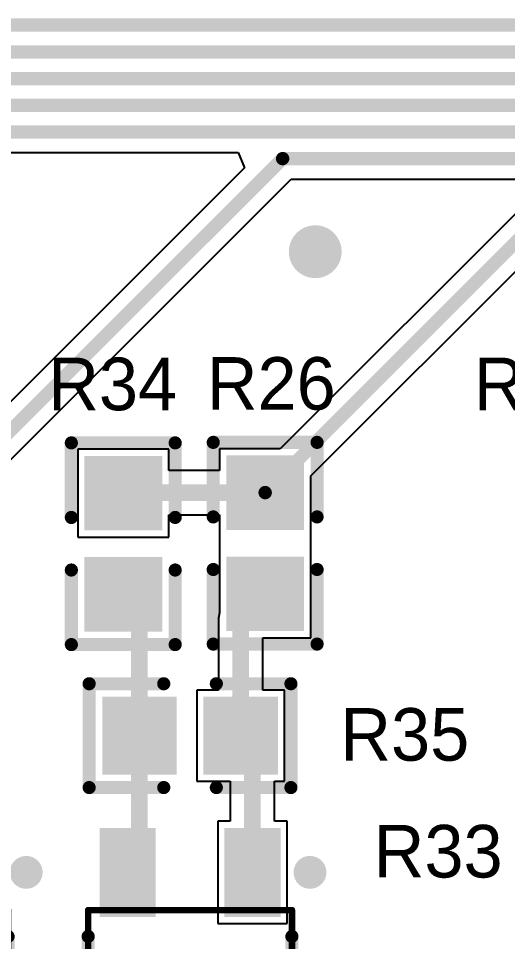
# Model space of a CAD drawing. Extents: x 32 to 132, y 19 to 123.
# Drawn here: x 55.17 to 62.62, y 88.05 to 102.1 of the extents above; entities that cross this region are included whole.
import ezdxf

# ---------------------------------------------------------------- set-up
doc = ezdxf.new("R2010")
doc.units = 0
doc.layers.get('0').update_dxf_attribs({"linetype": 'CONTINUOUS'})
for name, color, linetype in [('BOTTOMLAYER', 5, 'CONTINUOUS'), ('BOTTOMSOLDER', 6, 'CONTINUOUS'), ('MECHANICAL13', 56, 'CONTINUOUS'), ('MULTILAYER', 9, 'CONTINUOUS'), ('TOPLAYER', 1, 'CONTINUOUS'), ('TOPOVERLAY', 2, 'CONTINUOUS'), ('TOPPASTE', 8, 'CONTINUOUS'), ('TOPSOLDER', 216, 'CONTINUOUS'), ('VIAHOLELAYER', 16, 'CONTINUOUS')]:
    doc.layers.add(name, color=color, linetype=linetype)

# ---------------------------------------------------------------- blocks, each defined once
blk = doc.blocks.new('SOT_23_3L_70')
at = {"layer": 'MECHANICAL13', "const_width": 0.1}
for points in [[(-0.9, 1.55), (-0.9, -1.55)], [(-0.9, 1.55), (0.9, 1.55)], [(0.9, 1.55), (0.9, -1.55)], [(-0.9, -1.55), (0.9, -1.55)]]:
    blk.add_lwpolyline(points, dxfattribs=at)
at = {"layer": 'MECHANICAL13', "const_width": 0.05}
for points in [[(-0.925, 1.55, 1), (-0.875, 1.55, 1)], [(-0.925, 1.55, 1), (-0.875, 1.55, 1)], [(0.875, 1.55, 1), (0.925, 1.55, 1)], [(0.875, 1.55, 1), (0.925, 1.55, 1)], [(-0.925, -1.55, 1), (-0.875, -1.55, 1)], [(-0.925, -1.55, 1), (-0.875, -1.55, 1)], [(0.875, -1.55, 1), (0.925, -1.55, 1)], [(0.875, -1.55, 1), (0.925, -1.55, 1)]]:
    blk.add_lwpolyline(points, format="xyb", close=True, dxfattribs=at)
at = {"layer": 'TOPLAYER'}
for points in [[(0.9, 1.275), (0.9, 0.625), (2.05, 1.275), (2.05, 0.625)], [(-2.05, 0.325), (-2.05, -0.325), (-0.9, 0.325), (-0.9, -0.325)], [(0.9, -0.625), (0.9, -1.275), (2.05, -0.625), (2.05, -1.275)]]:
    blk.add_solid(points, dxfattribs=at)
at = {"layer": 'TOPOVERLAY', "const_width": 0.2}
for points in [[(-0.9, 1.55), (0.5, 1.55)], [(-0.9, 1.55), (-0.9, 0.725)], [(-0.9, -0.725), (-0.9, -1.55)], [(-0.9, -1.55), (0.5, -1.55)]]:
    blk.add_lwpolyline(points, dxfattribs=at)
at = {"layer": 'TOPOVERLAY'}
for points, const_width in [([(-0.95, 1.55, 1), (-0.85, 1.55, 1)], 0.1), ([(-0.95, 1.55, 1), (-0.85, 1.55, 1)], 0.1), ([(0.45, 1.55, 1), (0.55, 1.55, 1)], 0.1), ([(-0.95, 0.725, 1), (-0.85, 0.725, 1)], 0.1), ([(-0.95, -0.725, 1), (-0.85, -0.725, 1)], 0.1), ([(-0.95, -1.55, 1), (-0.85, -1.55, 1)], 0.1), ([(-0.95, -1.55, 1), (-0.85, -1.55, 1)], 0.1), ([(0.45, -1.55, 1), (0.55, -1.55, 1)], 0.1), ([(1.6, -1.825, 1), (1.35, -1.825, 1)], 0.25), ([(1.288, -1.825, 1), (1.412, -1.825, 1)], 0.125), ([(1.538, -1.825, 1), (1.663, -1.825, 1)], 0.125)]:
    blk.add_lwpolyline(points, format="xyb", close=True, dxfattribs=dict(at, const_width=const_width))
at = {"layer": 'TOPPASTE'}
for points in [[(0.9, 1.275), (0.9, 0.625), (2.05, 1.275), (2.05, 0.625)], [(-2.05, 0.325), (-2.05, -0.325), (-0.9, 0.325), (-0.9, -0.325)], [(0.9, -0.625), (0.9, -1.275), (2.05, -0.625), (2.05, -1.275)]]:
    blk.add_solid(points, dxfattribs=at)
at = {"layer": 'TOPSOLDER'}
for points in [[(0.798, 1.377), (0.798, 0.523), (2.152, 1.377), (2.152, 0.523)], [(-2.152, 0.427), (-2.152, -0.427), (-0.798, 0.427), (-0.798, -0.427)], [(0.798, -0.523), (0.798, -1.377), (2.152, -0.523), (2.152, -1.377)]]:
    blk.add_solid(points, dxfattribs=at)
blk = doc.blocks.new('SOT_23_3L_72')
at = {"layer": 'MECHANICAL13', "const_width": 0.1}
for points in [[(-0.9, 1.55), (-0.9, -1.55)], [(-0.9, 1.55), (0.9, 1.55)], [(0.9, 1.55), (0.9, -1.55)], [(-0.9, -1.55), (0.9, -1.55)]]:
    blk.add_lwpolyline(points, dxfattribs=at)
at = {"layer": 'MECHANICAL13', "const_width": 0.05}
for points in [[(-0.925, 1.55, 1), (-0.875, 1.55, 1)], [(-0.925, 1.55, 1), (-0.875, 1.55, 1)], [(0.875, 1.55, 1), (0.925, 1.55, 1)], [(0.875, 1.55, 1), (0.925, 1.55, 1)], [(-0.925, -1.55, 1), (-0.875, -1.55, 1)], [(-0.925, -1.55, 1), (-0.875, -1.55, 1)], [(0.875, -1.55, 1), (0.925, -1.55, 1)], [(0.875, -1.55, 1), (0.925, -1.55, 1)]]:
    blk.add_lwpolyline(points, format="xyb", close=True, dxfattribs=at)
at = {"layer": 'TOPLAYER'}
for points in [[(0.9, 1.275), (0.9, 0.625), (2.05, 1.275), (2.05, 0.625)], [(-2.05, 0.325), (-2.05, -0.325), (-0.9, 0.325), (-0.9, -0.325)], [(0.9, -0.625), (0.9, -1.275), (2.05, -0.625), (2.05, -1.275)]]:
    blk.add_solid(points, dxfattribs=at)
at = {"layer": 'TOPOVERLAY', "const_width": 0.2}
for points in [[(-0.9, 1.55), (0.5, 1.55)], [(-0.9, 1.55), (-0.9, 0.725)], [(-0.9, -0.725), (-0.9, -1.55)], [(-0.9, -1.55), (0.5, -1.55)]]:
    blk.add_lwpolyline(points, dxfattribs=at)
at = {"layer": 'TOPOVERLAY'}
for points, const_width in [([(-0.95, 1.55, 1), (-0.85, 1.55, 1)], 0.1), ([(-0.95, 1.55, 1), (-0.85, 1.55, 1)], 0.1), ([(0.45, 1.55, 1), (0.55, 1.55, 1)], 0.1), ([(-0.95, 0.725, 1), (-0.85, 0.725, 1)], 0.1), ([(-0.95, -0.725, 1), (-0.85, -0.725, 1)], 0.1), ([(-0.95, -1.55, 1), (-0.85, -1.55, 1)], 0.1), ([(-0.95, -1.55, 1), (-0.85, -1.55, 1)], 0.1), ([(0.45, -1.55, 1), (0.55, -1.55, 1)], 0.1), ([(1.6, -1.825, 1), (1.35, -1.825, 1)], 0.25), ([(1.288, -1.825, 1), (1.412, -1.825, 1)], 0.125), ([(1.538, -1.825, 1), (1.663, -1.825, 1)], 0.125)]:
    blk.add_lwpolyline(points, format="xyb", close=True, dxfattribs=dict(at, const_width=const_width))
at = {"layer": 'TOPPASTE'}
for points in [[(0.9, 1.275), (0.9, 0.625), (2.05, 1.275), (2.05, 0.625)], [(-2.05, 0.325), (-2.05, -0.325), (-0.9, 0.325), (-0.9, -0.325)], [(0.9, -0.625), (0.9, -1.275), (2.05, -0.625), (2.05, -1.275)]]:
    blk.add_solid(points, dxfattribs=at)
at = {"layer": 'TOPSOLDER'}
for points in [[(0.798, 1.377), (0.798, 0.523), (2.152, 1.377), (2.152, 0.523)], [(-2.152, 0.427), (-2.152, -0.427), (-0.798, 0.427), (-0.798, -0.427)], [(0.798, -0.523), (0.798, -1.377), (2.152, -0.523), (2.152, -1.377)]]:
    blk.add_solid(points, dxfattribs=at)
blk = doc.blocks.new('0603_R_95')
at = {"layer": 'TOPLAYER'}
for points in [[(-1.235, -0.49), (-0.305, -0.49), (-1.235, 0.49), (-0.305, 0.49)], [(0.305, -0.49), (1.235, -0.49), (0.305, 0.49), (1.235, 0.49)]]:
    blk.add_solid(points, dxfattribs=at)
at = {"layer": 'TOPOVERLAY', "const_width": 0.2}
for points in [[(-1.535, -0.79), (-1.535, 0.79)], [(-0.4, 0.79), (-1.535, 0.79)], [(1.535, 0.79), (0.4, 0.79)], [(1.535, -0.79), (1.535, 0.79)], [(-0.4, -0.79), (-1.535, -0.79)], [(1.535, -0.79), (0.4, -0.79)]]:
    blk.add_lwpolyline(points, dxfattribs=at)
at = {"layer": 'TOPOVERLAY', "const_width": 0.1}
for points in [[(-1.585, 0.79, 1), (-1.485, 0.79, 1)], [(-1.585, 0.79, 1), (-1.485, 0.79, 1)], [(-0.45, 0.79, 1), (-0.35, 0.79, 1)], [(0.35, 0.79, 1), (0.45, 0.79, 1)], [(1.485, 0.79, 1), (1.585, 0.79, 1)], [(1.485, 0.79, 1), (1.585, 0.79, 1)], [(-1.585, -0.79, 1), (-1.485, -0.79, 1)], [(-1.585, -0.79, 1), (-1.485, -0.79, 1)], [(-0.45, -0.79, 1), (-0.35, -0.79, 1)], [(0.35, -0.79, 1), (0.45, -0.79, 1)], [(1.485, -0.79, 1), (1.585, -0.79, 1)], [(1.485, -0.79, 1), (1.585, -0.79, 1)]]:
    blk.add_lwpolyline(points, format="xyb", close=True, dxfattribs=at)
at = {"layer": 'TOPPASTE'}
for points in [[(-1.235, -0.49), (-0.305, -0.49), (-1.235, 0.49), (-0.305, 0.49)], [(0.305, -0.49), (1.235, -0.49), (0.305, 0.49), (1.235, 0.49)]]:
    blk.add_solid(points, dxfattribs=at)
at = {"layer": 'TOPSOLDER'}
for points in [[(-1.337, -0.592), (-0.203, -0.592), (-1.337, 0.592), (-0.203, 0.592)], [(0.203, -0.592), (1.337, -0.592), (0.203, 0.592), (1.337, 0.592)]]:
    blk.add_solid(points, dxfattribs=at)
blk = doc.blocks.new('0603_R_103')
at = {"layer": 'TOPLAYER'}
for points in [[(-1.235, -0.49), (-0.305, -0.49), (-1.235, 0.49), (-0.305, 0.49)], [(0.305, -0.49), (1.235, -0.49), (0.305, 0.49), (1.235, 0.49)]]:
    blk.add_solid(points, dxfattribs=at)
at = {"layer": 'TOPOVERLAY', "const_width": 0.2}
for points in [[(-1.535, 0.79), (-1.535, -0.79)], [(-1.535, 0.79), (-0.4, 0.79)], [(0.4, 0.79), (1.535, 0.79)], [(1.535, 0.79), (1.535, -0.79)], [(-1.535, -0.79), (-0.4, -0.79)], [(0.4, -0.79), (1.535, -0.79)]]:
    blk.add_lwpolyline(points, dxfattribs=at)
at = {"layer": 'TOPOVERLAY', "const_width": 0.1}
for points in [[(-1.585, 0.79, 1), (-1.485, 0.79, 1)], [(-1.585, 0.79, 1), (-1.485, 0.79, 1)], [(-0.45, 0.79, 1), (-0.35, 0.79, 1)], [(0.35, 0.79, 1), (0.45, 0.79, 1)], [(1.485, 0.79, 1), (1.585, 0.79, 1)], [(1.485, 0.79, 1), (1.585, 0.79, 1)], [(-1.585, -0.79, 1), (-1.485, -0.79, 1)], [(-1.585, -0.79, 1), (-1.485, -0.79, 1)], [(-0.45, -0.79, 1), (-0.35, -0.79, 1)], [(0.35, -0.79, 1), (0.45, -0.79, 1)], [(1.485, -0.79, 1), (1.585, -0.79, 1)], [(1.485, -0.79, 1), (1.585, -0.79, 1)]]:
    blk.add_lwpolyline(points, format="xyb", close=True, dxfattribs=at)
at = {"layer": 'TOPPASTE'}
for points in [[(-1.235, -0.49), (-0.305, -0.49), (-1.235, 0.49), (-0.305, 0.49)], [(0.305, -0.49), (1.235, -0.49), (0.305, 0.49), (1.235, 0.49)]]:
    blk.add_solid(points, dxfattribs=at)
at = {"layer": 'TOPSOLDER'}
for points in [[(-1.337, -0.592), (-0.203, -0.592), (-1.337, 0.592), (-0.203, 0.592)], [(0.203, -0.592), (1.337, -0.592), (0.203, 0.592), (1.337, 0.592)]]:
    blk.add_solid(points, dxfattribs=at)
blk = doc.blocks.new('0603_R_104')
at = {"layer": 'TOPLAYER'}
for points in [[(-1.235, -0.49), (-0.305, -0.49), (-1.235, 0.49), (-0.305, 0.49)], [(0.305, -0.49), (1.235, -0.49), (0.305, 0.49), (1.235, 0.49)]]:
    blk.add_solid(points, dxfattribs=at)
at = {"layer": 'TOPOVERLAY', "const_width": 0.2}
for points in [[(-1.535, -0.79), (-1.535, 0.79)], [(-1.535, 0.79), (-0.4, 0.79)], [(0.4, 0.79), (1.535, 0.79)], [(1.535, -0.79), (1.535, 0.79)], [(-1.535, -0.79), (-0.4, -0.79)], [(0.4, -0.79), (1.535, -0.79)]]:
    blk.add_lwpolyline(points, dxfattribs=at)
at = {"layer": 'TOPOVERLAY', "const_width": 0.1}
for points in [[(-1.585, 0.79, 1), (-1.485, 0.79, 1)], [(-1.585, 0.79, 1), (-1.485, 0.79, 1)], [(-0.45, 0.79, 1), (-0.35, 0.79, 1)], [(0.35, 0.79, 1), (0.45, 0.79, 1)], [(1.485, 0.79, 1), (1.585, 0.79, 1)], [(1.485, 0.79, 1), (1.585, 0.79, 1)], [(-1.585, -0.79, 1), (-1.485, -0.79, 1)], [(-1.585, -0.79, 1), (-1.485, -0.79, 1)], [(-0.45, -0.79, 1), (-0.35, -0.79, 1)], [(0.35, -0.79, 1), (0.45, -0.79, 1)], [(1.485, -0.79, 1), (1.585, -0.79, 1)], [(1.485, -0.79, 1), (1.585, -0.79, 1)]]:
    blk.add_lwpolyline(points, format="xyb", close=True, dxfattribs=at)
at = {"layer": 'TOPPASTE'}
for points in [[(-1.235, -0.49), (-0.305, -0.49), (-1.235, 0.49), (-0.305, 0.49)], [(0.305, -0.49), (1.235, -0.49), (0.305, 0.49), (1.235, 0.49)]]:
    blk.add_solid(points, dxfattribs=at)
at = {"layer": 'TOPSOLDER'}
for points in [[(-1.337, -0.592), (-0.203, -0.592), (-1.337, 0.592), (-0.203, 0.592)], [(0.203, -0.592), (1.337, -0.592), (0.203, 0.592), (1.337, 0.592)]]:
    blk.add_solid(points, dxfattribs=at)

msp = doc.modelspace()

# ---------------------------------------------------------------- linework, layer by layer
at = {"layer": 'BOTTOMLAYER', "const_width": 0.3}
msp.add_lwpolyline([(59.54, 98.552, 1), (59.84, 98.552, 1)], format="xyb", close=True, dxfattribs=at)
at = {"layer": 'BOTTOMSOLDER', "const_width": 0.402}
msp.add_lwpolyline([(59.489, 98.552, 1), (59.891, 98.552, 1)], format="xyb", close=True, dxfattribs=at)
at = {"layer": 'MULTILAYER', "const_width": 0.3}
msp.add_lwpolyline([(59.54, 98.552, 1), (59.84, 98.552, 1)], format="xyb", close=True, dxfattribs=at)
at = {"layer": 'TOPLAYER'}
for p, q in [((50.704, 100.064), (58.518, 100.064)), ((58.518, 100.064), (58.615, 99.83)), ((58.615, 99.83), (54.331, 95.545)), ((54.795, 95.131), (59.322, 99.658)), ((59.322, 99.658), (62.93, 99.658)), ((63.027, 99.423), (59.157, 95.553)), ((59.621, 95.139), (63.706, 99.224)), ((57.462, 95.545), (56.076, 95.545)), ((56.076, 95.545), (56.076, 94.209)), ((57.462, 95.222), (57.462, 95.545)), ((59.157, 95.553), (58.235, 95.553)), ((58.235, 95.553), (58.235, 95.222)), ((58.235, 95.222), (57.462, 95.222)), ((59.621, 94.217), (59.621, 95.139)), ((57.462, 94.209), (57.462, 94.548)), ((57.462, 94.548), (58.235, 94.548)), ((58.235, 94.548), (58.235, 94.217)), ((56.076, 94.209), (57.462, 94.209)), ((58.235, 94.217), (58.235, 94.217)), ((58.235, 94.217), (58.235, 94.013)), ((59.621, 94.013), (59.621, 94.217)), ((59.621, 94.217), (59.621, 94.217)), ((58.235, 94.013), (58.235, 94.013)), ((58.235, 94.013), (58.235, 93.055)), ((59.621, 92.677), (59.621, 94.013)), ((59.621, 94.013), (59.621, 94.013)), ((59.621, 94.013), (59.621, 94.013)), ((59.621, 94.013), (59.621, 94.013)), ((58.235, 93.055), (58.218, 92.972)), ((58.218, 92.972), (58.218, 91.879)), ((58.892, 91.879), (58.892, 92.677)), ((58.892, 92.677), (59.621, 92.677)), ((58.218, 91.879), (57.887, 91.879)), ((57.887, 91.879), (57.887, 90.493)), ((59.223, 91.879), (58.892, 91.879)), ((59.223, 90.493), (59.223, 91.879)), ((57.887, 90.493), (58.398, 90.493)), ((58.398, 90.493), (58.398, 89.883)), ((59.072, 89.883), (59.072, 90.493)), ((59.072, 90.493), (59.223, 90.493)), ((58.398, 89.883), (58.207, 89.883)), ((58.207, 89.883), (58.207, 88.327)), ((59.263, 89.883), (59.072, 89.883)), ((59.263, 88.327), (59.263, 89.883)), ((58.207, 88.327), (59.263, 88.327))]:
    msp.add_line(p, q, dxfattribs=at)
for points, const_width in [([(51.721, 102.001), (68.854, 102.001)], 0.203), ([(48.097, 101.594), (68.685, 101.594)], 0.203), ([(44.473, 101.188), (68.517, 101.188)], 0.203), ([(46.99, 100.781), (68.349, 100.781)], 0.203), ([(50.575, 100.375), (68.18, 100.375)], 0.203), ([(54.102, 94.877), (59.194, 99.969)], 0.203), ([(59.194, 99.969), (68.012, 99.969)], 0.203), ([(58.928, 94.885), (63.578, 99.535)], 0.203), ([(56.769, 94.893), (56.777, 94.885)], 0.254), ([(56.777, 94.885), (58.928, 94.885)], 0.254), ([(56.769, 93.353), (57.015, 93.107)], 0.254), ([(58.555, 92.972), (58.928, 93.345)], 0.254), ([(57.015, 91.186), (57.015, 93.107)], 0.254), ([(58.555, 91.186), (58.555, 92.972)], 0.254), ([(57.015, 89.285), (57.015, 91.186)], 0.254), ([(58.555, 91.186), (58.735, 91.006)], 0.254), ([(58.735, 89.105), (58.735, 91.006)], 0.254), ([(56.835, 89.105), (57.015, 89.285)], 0.254)]:
    msp.add_lwpolyline(points, dxfattribs=dict(at, const_width=const_width))
for points, const_width in [([(59.143, 99.969, 1), (59.244, 99.969, 1)], 0.102), ([(59.143, 99.969, 1), (59.244, 99.969, 1)], 0.102), ([(59.54, 98.552, 1), (59.84, 98.552, 1)], 0.3), ([(56.705, 94.893, 1), (56.833, 94.893, 1)], 0.127), ([(56.714, 94.885, 1), (56.841, 94.885, 1)], 0.127), ([(56.714, 94.885, 1), (56.841, 94.885, 1)], 0.127), ([(58.864, 94.885, 1), (58.991, 94.885, 1)], 0.127), ([(58.877, 94.885, 1), (58.979, 94.885, 1)], 0.102), ([(56.705, 93.353, 1), (56.833, 93.353, 1)], 0.127), ([(58.864, 93.345, 1), (58.991, 93.345, 1)], 0.127), ([(56.952, 93.107, 1), (57.079, 93.107, 1)], 0.127), ([(56.952, 93.107, 1), (57.079, 93.107, 1)], 0.127), ([(58.492, 92.972, 1), (58.619, 92.972, 1)], 0.127), ([(58.492, 92.972, 1), (58.619, 92.972, 1)], 0.127), ([(56.952, 91.186, 1), (57.079, 91.186, 1)], 0.127), ([(56.952, 91.186, 1), (57.079, 91.186, 1)], 0.127), ([(58.492, 91.186, 1), (58.619, 91.186, 1)], 0.127), ([(58.492, 91.186, 1), (58.619, 91.186, 1)], 0.127), ([(58.672, 91.006, 1), (58.799, 91.006, 1)], 0.127), ([(58.672, 91.006, 1), (58.799, 91.006, 1)], 0.127), ([(56.952, 89.285, 1), (57.079, 89.285, 1)], 0.127), ([(56.952, 89.285, 1), (57.079, 89.285, 1)], 0.127), ([(56.772, 89.105, 1), (56.899, 89.105, 1)], 0.127), ([(58.672, 89.105, 1), (58.799, 89.105, 1)], 0.127)]:
    msp.add_lwpolyline(points, format="xyb", close=True, dxfattribs=dict(at, const_width=const_width))
at = {"layer": 'TOPSOLDER', "const_width": 0.402}
msp.add_lwpolyline([(59.489, 98.552, 1), (59.891, 98.552, 1)], format="xyb", close=True, dxfattribs=at)
at = {"layer": 'VIAHOLELAYER', "const_width": 0.15}
msp.add_lwpolyline([(59.615, 98.552, 1), (59.765, 98.552, 1)], format="xyb", close=True, dxfattribs=at)

# ---------------------------------------------------------------- block references
for name, p, rotation in [('0603_R_103', (56.769, 94.107), 90), ('0603_R_95', (58.928, 94.115), 270), ('0603_R_104', (57.785, 91.186), 360), ('SOT_23_3L_70', (53.467, 87.63), 90), ('SOT_23_3L_72', (57.785, 87.63), 90)]:
    msp.add_blockref(name, p, dxfattribs=dict(rotation=rotation))

# ---------------------------------------------------------------- texts
at = {"layer": 'TOPOVERLAY'}
for s, p in [('R34', (55.626, 96.139)), ('R32', (62.103, 96.139))]:
    msp.add_text(s, height=0.8, dxfattribs=at).set_placement(p)
for s, p in [('R26', (58.039, 96.147)), ('R35', (60.071, 90.805)), ('R33', (60.579, 89.027))]:
    msp.add_text(s, height=0.8, rotation=360, dxfattribs=at).set_placement(p)

doc.saveas('drawing.dxf')
